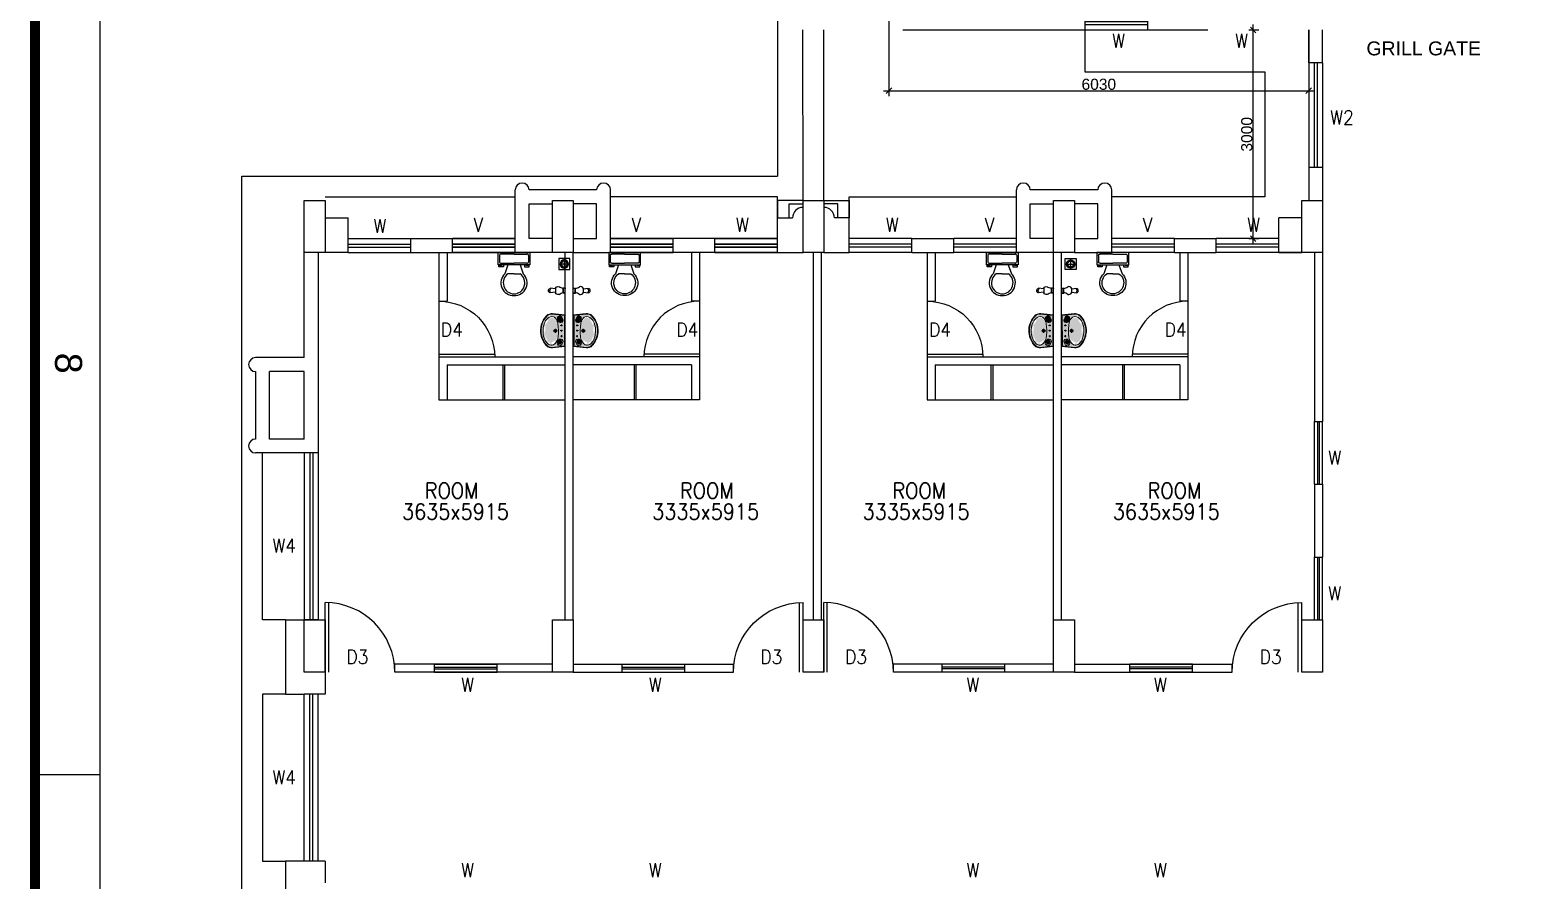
# Model space of a CAD drawing. Extents: x 10161149 to 10263331, y -3696053 to -3547728.
# Drawn here: x 10161149 to 10182658, y -3648082 to -3635863 of the extents above; entities that cross this region are included whole.
import ezdxf
from ezdxf.enums import TextEntityAlignment as Align

# ---------------------------------------------------------------- set-up
doc = ezdxf.new("R2010")
doc.units = 0
doc.header["$MEASUREMENT"] = 0
doc.header["$PDMODE"] = 35
doc.linetypes.add('DASHED', pattern=[0.75, 0.5, -0.25])
doc.layers.get('0').update_dxf_attribs({"linetype": 'CONTINUOUS'})
doc.layers.get('Defpoints').update_dxf_attribs({"linetype": 'CONTINUOUS'})
for name, color, linetype in [('25', 6, 'CONTINUOUS'), ('5', 3, 'CONTINUOUS'), ('COL', 2, 'CONTINUOUS'), ('DAS', 1, 'DASHED'), ('DIM', 8, 'CONTINUOUS'), ('dim1', 5, 'CONTINUOUS'), ('DOOR', 31, 'CONTINUOUS'), ('EWC', 5, 'CONTINUOUS'), ('Exi. Walls', 170, 'CONTINUOUS'), ('floor trap', 9, 'CONTINUOUS'), ('Furn-Hat', 145, 'CONTINUOUS'), ('tap', 8, 'CONTINUOUS'), ('TITLE', 7, 'CONTINUOUS'), ('Toi-Euip', 8, 'CONTINUOUS'), ('TXW', 6, 'CONTINUOUS'), ('Window', 4, 'CONTINUOUS')]:
    doc.layers.add(name, color=color, linetype=linetype)
doc.layers.add('toi-fix', color=46, linetype='CONTINUOUS', lineweight=18)
doc.styles.add('ARIAL', font='arial.ttf', dxfattribs={"width": 0.75})
doc.styles.add('ROMANS', font='arial.ttf')
doc.styles.get("Standard").update_dxf_attribs({"font": 'romans.shx'})
doc.dimstyles.new('int. dim', dxfattribs={"dimtxt": 160, "dimasz": 80, "dimexe": 80, "dimexo": 0, "dimgap": 10, "dimtad": 1, "dimdec": 0, "dimzin": 12, "dimdsep": 46, "dimtxsty": 'ROMANS', "dimblk": 'OBLIQUE', "dimcen": 1.5, "dimdle": 80, "dimclrd": 5, "dimclre": 5, "dimclrt": 4, "dimadec": 0, "dimazin": 0, "dimtfac": 1, "dimtdec": 0, "dimtix": 1, "dimtmove": 2, "dimatfit": 3, "dimfxl": 1, "dimtolj": 1, "dimtzin": 0, "dimlwd": -1, "dimlwe": -1, "dimarcsym": 0})

# ---------------------------------------------------------------- blocks, each defined once
blk = doc.blocks.new('_Oblique')
at = {"color": 0, "linetype": 'ByBlock', "lineweight": -2}
blk.add_line((-0.5, -0.5), (0.5, 0.5), dxfattribs=at)
blk = doc.blocks.new('*D67')
at = {"layer": 'Defpoints', "color": 0, "lineweight": -3, "transparency": 16777216}
for p in [(10178659, -3635863), (10178724, -3635863), (10178659, -3638863)]:
    blk.add_point(p, dxfattribs=at)
at = {"layer": 'dim1', "color": 5, "transparency": 16777216}
for p, q in [((10178659, -3635863), (10178804, -3635863)), ((10178724, -3638943), (10178724, -3635783)), ((10178659, -3638863), (10178804, -3638863))]:
    blk.add_line(p, q, dxfattribs=at)
at = {"layer": 'dim1', "color": 5, "transparency": 16777216, "xscale": 80, "yscale": 80, "zscale": 80}
for p, rotation in [((10178724, -3635863), 90), ((10178724, -3638863), 270)]:
    blk.add_blockref('_Oblique', p, dxfattribs=dict(at, rotation=rotation))
at = {"layer": 'dim1', "color": 4, "transparency": 16777216, "insert": (10178632, -3637363), "char_height": 160, "attachment_point": 5, "rotation": 90, "style": 'ROMANS'}
blk.add_mtext('\\A1;3000', dxfattribs=at)
blk = doc.blocks.new('WINP')
at = {"layer": 'Window'}
for p, q in [((0, 0), (0, 1)), ((0, 1), (1, 1)), ((1, 0), (1, 1)), ((0, 0.6), (1, 0.6)), ((0, 0.4), (1, 0.4)), ((0, 0), (1, 0))]:
    blk.add_line(p, q, dxfattribs=at)
blk = doc.blocks.new('*D69')
at = {"layer": 'Defpoints', "color": 0, "lineweight": -3, "transparency": 16777216}
for p in [(10173491, -3635233), (10179521, -3635863), (10179521, -3636736)]:
    blk.add_point(p, dxfattribs=at)
at = {"layer": 'dim1', "color": 5, "transparency": 16777216}
for p, q in [((10173491, -3635233), (10173491, -3636816)), ((10179521, -3635863), (10179521, -3636816)), ((10173411, -3636736), (10179601, -3636736))]:
    blk.add_line(p, q, dxfattribs=at)
at = {"layer": 'dim1', "color": 5, "transparency": 16777216, "xscale": 80, "yscale": 80, "zscale": 80, "rotation": 180}
blk.add_blockref('_Oblique', (10173491, -3636736), dxfattribs=at)
at = {"layer": 'dim1', "color": 5, "transparency": 16777216, "xscale": 80, "yscale": 80, "zscale": 80}
blk.add_blockref('_Oblique', (10179521, -3636736), dxfattribs=at)
at = {"layer": 'dim1', "color": 4, "transparency": 16777216, "insert": (10176506, -3636645), "char_height": 160, "attachment_point": 5, "style": 'ROMANS'}
blk.add_mtext('\\A1;6030', dxfattribs=at)
blk = doc.blocks.new('DOORP')
at = {"layer": 'DOOR'}
for p, q in [((0, 0), (0, 1)), ((0.05, 0), (0.05, 0.999))]:
    blk.add_line(p, q, dxfattribs=at)
at = {"layer": 'DOOR', "color": 145}
blk.add_arc((0, 0), 1, 0, 90, dxfattribs=at)
blk = doc.blocks.new('A$C70ED7303')
at = {"layer": 'EWC', "color": 11}
for p, q in [((0, 0), (229, 0)), ((229, 0), (229, -174)), ((-229, 0), (0, 0)), ((-229, -174), (-229, 0)), ((229, -174), (-229, -174)), ((-218, -207), (-218, -185)), ((-218, -185), (-174, -185)), ((-153, -207), (-218, -207)), ((-207, -44), (-207, -131)), ((0, -22), (-185, -22)), ((-185, -153), (0, -153)), ((-174, -185), (-174, -174)), ((-153, -174), (-153, -207)), ((-87, -174), (-131, -305)), ((0, -22), (185, -22)), ((185, -153), (0, -153)), ((87, -174), (131, -305)), ((153, -174), (153, -207)), ((153, -207), (218, -207)), ((174, -185), (174, -174)), ((218, -185), (174, -185)), ((207, -44), (207, -131)), ((218, -207), (218, -185)), ((0, -305), (-87, -305)), ((0, -305), (87, -305))]:
    blk.add_line(p, q, dxfattribs=at)
for centre, major_axis, start_param, end_param in [((-188, -41), (13.6, -13.6), 2.214297, 4.068888), ((-188, -134), (-13.6, -13.6), 5.35589, 7.21048), ((188, -41), (13.6, -13.6), 0.643501, 2.498091), ((188, -134), (-13.6, -13.6), 0.643501, 2.498091), ((-7, -436), (-128, -128), 4.686239, 7.105146), ((5, -435), (-113, -113), 4.541602, 7.039318), ((7, -436), (56, -172), -0.351019, 2.067888), ((-5, -435), (-113, -113), 0.814663, 3.31238)]:
    blk.add_ellipse(centre, major_axis=major_axis, ratio=1, start_param=start_param, end_param=end_param, dxfattribs=at)
blk = doc.blocks.new('A$C0B5D0E53')
at = {"layer": 'tap', "color": 7}
for p, q in [((0, 11), (0, 47)), ((0, 47), (15, 47)), ((0, 11), (12, 11)), ((1, 45), (12, 45)), ((1, 12), (12, 12)), ((12, 11), (12, 47)), ((12, 11), (15, 11)), ((15, 11), (15, 47)), ((70, 41), (110, 45)), ((70, 45), (70, 12)), ((70, 16), (110, 12))]:
    blk.add_line(p, q, dxfattribs=at)
for centre, radius, start, end in [((3, 43), 2.66, 117.11, 161.7293), ((3, 14), 2.66, 198.2707, 242.89), ((8, 99), 56.2, 277.358, 310.4214), ((8, -42), 56.2, 49.5786, 82.642), ((52, 37), 20.8, 24.7259, 109.7544), ((52, 21), 20.8, 250.2456, 335.2741), ((94, 28), 17.7, 301.8025, 58.5186), ((103, 28), 17.7, 293.45, 66.55)]:
    blk.add_arc(centre, radius, start, end, dxfattribs=at)
blk = doc.blocks.new('FT')
at = {"layer": 'floor trap', "color": 7}
for p, q in [((0, 40), (10, 40)), ((16, 40), (64, 40)), ((40, 16), (40, 64)), ((70, 40), (80, 40))]:
    blk.add_line(p, q, dxfattribs=at)
at = {"layer": 'floor trap', "color": 7, "ltscale": 100}
blk.add_lwpolyline([(80, 0), (0, 0), (0, 80), (80, 80)], close=True, dxfattribs=at)
at = {"layer": 'floor trap', "color": 7}
for radius in [30, 23.7, 21.9]:
    blk.add_circle((40, 40), radius, dxfattribs=at)
blk = doc.blocks.new('2')
at = {"layer": 'Furn-Hat'}
h = blk.add_hatch(color=200, dxfattribs=at)
h.set_gradient(color1=(176, 43, 238), color2=(222, 165, 248), one_color=1, tint=0.81, name='SPHERICAL')
edge = h.paths.add_edge_path()
edge.add_ellipse((0.83, 2.39), major_axis=(0, 2.74), ratio=1, start_angle=253.1333, end_angle=282.8458)
edge.add_ellipse((0.66, 2.28), major_axis=(0, 2.87), ratio=1, start_angle=226.9131, end_angle=256.353, ccw=False)
edge.add_ellipse((1.97, 1.03), major_axis=(0, 1.06), ratio=1, start_angle=191.403, end_angle=227.6151, ccw=False)
edge.add_ellipse((1.95, 0.79), major_axis=(-0.001, 0.832), ratio=1, start_angle=172.9435, end_angle=196.7003, ccw=False)
edge.add_line((1.85, -0.04), (0, 0.17))
edge.add_ellipse((-0.15, 0.37), major_axis=(0, 0.247), ratio=1, start_angle=216.2128, end_angle=239.0995)
edge.add_line((0.07, 0.24), (1.91, 0.03))
edge.add_ellipse((1.98, 0.81), major_axis=(0, 0.781), ratio=1, start_angle=174.8376, end_angle=213.1867)
edge.add_ellipse((1.82, 1.24), major_axis=(0, 1.23), ratio=1, start_angle=208.7339, end_angle=238.1069)
edge.add_ellipse((1.35, 1.89), major_axis=(0, 2), ratio=1, start_angle=229.2631, end_angle=252.9591)
edge.add_ellipse((0.45, 2.43), major_axis=(0, 3.03), ratio=1, start_angle=248.1478, end_angle=293.8025)
edge.add_ellipse((0.67, 2.61), major_axis=(0, 2.75), ratio=1, start_angle=292.3386, end_angle=313.7886)
edge.add_ellipse((1.96, 3.88), major_axis=(0.001, 0.944), ratio=1, start_angle=311.9795, end_angle=362.8452)
edge.add_line((1.91, 4.83), (0.06, 4.62))
edge.add_ellipse((-0.22, 4.44), major_axis=(0, 0.335), ratio=1, start_angle=301.9908, end_angle=318.3316)
edge.add_line((0, 4.69), (1.85, 4.9))
edge.add_ellipse((1.98, 3.91), major_axis=(0, 0.995), ratio=1, start_angle=311.3713, end_angle=367.5939, ccw=False)
edge.add_ellipse((0.6, 2.54), major_axis=(0, 2.94), ratio=1, start_angle=278.9603, end_angle=313.5987, ccw=False)
h = blk.add_hatch(color=200, dxfattribs=at)
h.set_gradient(color1=(176, 43, 238), color2=(222, 165, 248), one_color=1, tint=0.81, name='INVCYLINDER')
edge = h.paths.add_edge_path()
edge.add_ellipse((-0.15, 0.37), major_axis=(0, 0.247), ratio=1, start_angle=239.0995, end_angle=258.8462, ccw=False)
edge.add_line((0.07, 0.24), (0, 0.25))
edge.add_line((0, 0.25), (0, 4.61))
edge.add_line((0, 4.61), (0.06, 4.62))
edge.add_ellipse((-0.22, 4.44), major_axis=(0, 0.335), ratio=1, start_angle=279.6212, end_angle=301.9908, ccw=False)
edge.add_line((0.11, 4.5), (0.1, 0.32))
h = blk.add_hatch(color=201, dxfattribs=at)
h.set_gradient(color1=(213, 142, 246), color2=(222, 165, 248), one_color=1, tint=0.81, name='SPHERICAL')
edge = h.paths.add_edge_path()
edge.add_ellipse((-0.22, 4.44), major_axis=(0, 0.335), ratio=1, start_angle=279.6212, end_angle=301.9908)
edge.add_line((0.06, 4.62), (1.91, 4.83))
edge.add_ellipse((1.96, 3.88), major_axis=(0.001, 0.944), ratio=1, start_angle=311.9795, end_angle=362.8452, ccw=False)
edge.add_ellipse((0.67, 2.61), major_axis=(0, 2.75), ratio=1, start_angle=292.3386, end_angle=313.7886, ccw=False)
edge.add_ellipse((0.45, 2.43), major_axis=(0, 3.03), ratio=1, start_angle=248.1478, end_angle=293.8025, ccw=False)
edge.add_ellipse((1.35, 1.89), major_axis=(0, 2), ratio=1, start_angle=229.2631, end_angle=252.9591, ccw=False)
edge.add_ellipse((1.82, 1.24), major_axis=(0, 1.23), ratio=1, start_angle=208.7339, end_angle=238.1069, ccw=False)
edge.add_ellipse((1.98, 0.81), major_axis=(0, 0.781), ratio=1, start_angle=174.8376, end_angle=213.1867, ccw=False)
edge.add_line((1.91, 0.03), (0.07, 0.24))
edge.add_ellipse((-0.15, 0.37), major_axis=(0, 0.247), ratio=1, start_angle=239.0995, end_angle=258.8462)
edge.add_line((0.1, 0.32), (0.11, 4.5))
edge = h.paths.add_edge_path(flags=16)
edge.add_ellipse((0.54, 1.68), major_axis=(0.0002, 0.0643), ratio=1, start_angle=0, end_angle=360, ccw=False)
edge = h.paths.add_edge_path(flags=16)
edge.add_ellipse((0.75, 0.77), major_axis=(0.001, 0.492), ratio=1, start_angle=372.9151, end_angle=415.0496)
edge.add_ellipse((0.66, 0.93), major_axis=(0, 0.34), ratio=1, start_angle=68.6534, end_angle=118.0903)
edge.add_ellipse((1.55, 1.19), major_axis=(0, 1.26), ratio=1, start_angle=109.4436, end_angle=129.259)
edge.add_ellipse((0.76, 0.48), major_axis=(0, 0.207), ratio=1, start_angle=116.7852, end_angle=207.4853)
edge.add_ellipse((0.68, 0.84), major_axis=(0.003, 0.569), ratio=1, start_angle=198.6155, end_angle=235.2982)
edge.add_ellipse((1.01, 0.63), major_axis=(0, 0.179), ratio=1, start_angle=230.4595, end_angle=309.5311)
edge.add_arc((1.2, 0.8), 0.086, 143.8926, 223.9597, ccw=False)
edge.add_arc((1.21, 0.82), 0.0872, 59.6713, 155.4896, ccw=False)
edge.add_ellipse((2.73, 1.67), major_axis=(0, 1.67), ratio=1, start_angle=108.7156, end_angle=120.4399)
edge.add_ellipse((2.03, 1.15), major_axis=(0, 0.801), ratio=1, start_angle=113.6541, end_angle=156.3424)
edge.add_ellipse((1.91, 1.34), major_axis=(0, 0.947), ratio=1, start_angle=167.3152, end_angle=194.3844)
edge.add_ellipse((1.73, 1.61), major_axis=(0, 1.26), ratio=1, start_angle=199.4142, end_angle=242.3113)
edge.add_ellipse((0.73, 2.3), major_axis=(0, 2.47), ratio=1, start_angle=238.946, end_angle=269.4836)
edge.add_ellipse((0.23, 2.48), major_axis=(0, 2.98), ratio=1, start_angle=266.1625, end_angle=294.5971)
edge.add_ellipse((1.64, 3.2), major_axis=(0, 1.4), ratio=1, start_angle=291.6011, end_angle=328.054)
edge.add_ellipse((2, 3.79), major_axis=(0, 0.709), ratio=1, start_angle=327.5861, end_angle=383.2162)
edge.add_ellipse((2.18, 3.44), major_axis=(0, 1.1), ratio=1, start_angle=384.9893, end_angle=432.0066)
edge.add_arc((1.21, 4.06), 0.0773, 202.0693, 284.8477, ccw=False)
edge.add_arc((1.2, 4.08), 0.086, 136.0403, 216.1074, ccw=False)
edge.add_ellipse((1.01, 4.25), major_axis=(0, 0.179), ratio=1, start_angle=230.4689, end_angle=309.5405)
edge.add_ellipse((0.68, 4.04), major_axis=(-0.003, 0.569), ratio=1, start_angle=304.7018, end_angle=341.3845)
edge.add_ellipse((0.76, 4.4), major_axis=(0, 0.207), ratio=1, start_angle=332.4116, end_angle=423.1117)
edge.add_ellipse((1.55, 3.69), major_axis=(0.01, 1.26), ratio=1, start_angle=411.1189, end_angle=430.9342)
edge.add_ellipse((0.66, 3.95), major_axis=(0, 0.34), ratio=1, start_angle=61.9097, end_angle=111.3466)
edge.add_ellipse((0.75, 4.11), major_axis=(0.003, 0.492), ratio=1, start_angle=125.3669, end_angle=167.5014)
edge.add_ellipse((0.73, 3.94), major_axis=(0, 0.319), ratio=1, start_angle=163.9108, end_angle=209.8663)
edge.add_ellipse((1.14, 3.59), major_axis=(-0.002, 0.268), ratio=1, start_angle=387.9183, end_angle=433.2607, ccw=False)
edge.add_ellipse((1.07, 3.77), major_axis=(0, 0.0739), ratio=1, start_angle=281.3136, end_angle=401.6955, ccw=False)
edge.add_ellipse((2.18, 3.44), major_axis=(0, 1.1), ratio=1, start_angle=432.0066, end_angle=441.9912)
edge.add_ellipse((3.97, 2.89), major_axis=(0, 2.96), ratio=1, start_angle=436.108, end_angle=445.7027)
edge.add_ellipse((8.3, 2.4), major_axis=(0, 7.32), ratio=1, start_angle=444.4585, end_angle=449.7636)
edge.add_ellipse((8.98, 2.78), major_axis=(0.01, 8.01), ratio=1, start_angle=92.5395, end_angle=98.8367)
edge.add_ellipse((2.73, 1.67), major_axis=(0, 1.67), ratio=1, start_angle=94.0582, end_angle=108.7156)
edge.add_ellipse((1.07, 1.13), major_axis=(-0.0003, 0.0855), ratio=1, start_angle=142.4726, end_angle=276.6239, ccw=False)
edge.add_ellipse((1.14, 1.3), major_axis=(0.002, 0.268), ratio=1, start_angle=106.7393, end_angle=152.0817, ccw=False)
edge.add_ellipse((0.73, 0.94), major_axis=(-0.001, 0.319), ratio=1, start_angle=329.9021, end_angle=375.8576)
edge = h.paths.add_edge_path(flags=16)
edge.add_ellipse((0.54, 2.42), major_axis=(0.0008, 0.0643), ratio=1, start_angle=0, end_angle=360, ccw=False)
edge = h.paths.add_edge_path(flags=0)
edge.add_ellipse((1.43, 2.44), major_axis=(0, 0.216), ratio=1, start_angle=0, end_angle=360, ccw=False)
edge = h.paths.add_edge_path(flags=0)
edge.add_ellipse((1.43, 2.44), major_axis=(-0.001, 0.155), ratio=1, start_angle=0, end_angle=360, ccw=False)
edge = h.paths.add_edge_path(flags=0)
edge.add_ellipse((1.43, 2.44), major_axis=(0, 0.109), ratio=1, start_angle=0, end_angle=360, ccw=False)
edge = h.paths.add_edge_path(flags=16)
edge.add_ellipse((0.54, 3.22), major_axis=(0.0002, 0.0643), ratio=1, start_angle=0, end_angle=360, ccw=False)
h = blk.add_hatch(color=254, dxfattribs=at)
h.set_gradient(color1=(234, 198, 250), color2=(223, 166, 247), one_color=1, tint=0.81, name='SPHERICAL')
edge = h.paths.add_edge_path()
edge.add_ellipse((1.07, 3.77), major_axis=(0, 0.0739), ratio=1, start_angle=281.3136, end_angle=401.6955)
edge.add_ellipse((1.14, 3.59), major_axis=(-0.002, 0.268), ratio=1, start_angle=387.9183, end_angle=433.2607)
edge.add_ellipse((0.73, 3.94), major_axis=(0, 0.319), ratio=1, start_angle=163.9108, end_angle=209.8663, ccw=False)
edge.add_ellipse((0.75, 4.11), major_axis=(0.003, 0.492), ratio=1, start_angle=125.3669, end_angle=167.5014, ccw=False)
edge.add_ellipse((0.66, 3.95), major_axis=(0, 0.34), ratio=1, start_angle=61.9097, end_angle=111.3466, ccw=False)
edge.add_ellipse((1.55, 3.69), major_axis=(0.01, 1.26), ratio=1, start_angle=411.1189, end_angle=430.9342, ccw=False)
edge.add_ellipse((0.76, 4.4), major_axis=(0, 0.207), ratio=1, start_angle=332.4116, end_angle=423.1117, ccw=False)
edge.add_ellipse((0.68, 4.04), major_axis=(-0.003, 0.569), ratio=1, start_angle=304.7018, end_angle=341.3845, ccw=False)
edge.add_ellipse((1.01, 4.25), major_axis=(0, 0.179), ratio=1, start_angle=230.4689, end_angle=309.5405, ccw=False)
edge.add_arc((1.2, 4.08), 0.086, 136.0403, 216.1074)
edge.add_arc((1.21, 4.06), 0.0773, 202.0693, 284.8477)
edge.add_ellipse((2.18, 3.44), major_axis=(0, 1.1), ratio=1, start_angle=384.9893, end_angle=432.0066)
h = blk.add_hatch(color=254, dxfattribs=at)
h.set_gradient(color1=(234, 198, 250), color2=(223, 166, 247), one_color=1, tint=0.81, name='SPHERICAL')
edge = h.paths.add_edge_path()
edge.add_ellipse((1.64, 3.2), major_axis=(0, 1.4), ratio=1, start_angle=291.6011, end_angle=328.054)
edge.add_ellipse((0.23, 2.48), major_axis=(0, 2.98), ratio=1, start_angle=266.1625, end_angle=294.5971, ccw=False)
edge.add_ellipse((0.73, 2.3), major_axis=(0, 2.47), ratio=1, start_angle=238.946, end_angle=269.4836, ccw=False)
edge.add_ellipse((1.73, 1.61), major_axis=(0, 1.26), ratio=1, start_angle=199.4142, end_angle=242.3113, ccw=False)
edge.add_ellipse((1.91, 1.34), major_axis=(0, 0.947), ratio=1, start_angle=167.3152, end_angle=194.3844, ccw=False)
edge.add_ellipse((2.03, 1.15), major_axis=(0, 0.801), ratio=1, start_angle=113.6541, end_angle=156.3424, ccw=False)
edge.add_ellipse((2.73, 1.67), major_axis=(0, 1.67), ratio=1, start_angle=94.0582, end_angle=120.4399, ccw=False)
edge.add_ellipse((8.98, 2.78), major_axis=(0.01, 8.01), ratio=1, start_angle=92.5395, end_angle=98.8367, ccw=False)
edge.add_ellipse((8.3, 2.4), major_axis=(0, 7.32), ratio=1, start_angle=444.4585, end_angle=449.7636, ccw=False)
edge.add_ellipse((3.97, 2.89), major_axis=(0, 2.96), ratio=1, start_angle=436.108, end_angle=445.7027, ccw=False)
edge.add_ellipse((2.18, 3.44), major_axis=(0, 1.1), ratio=1, start_angle=384.9893, end_angle=441.9912, ccw=False)
edge.add_ellipse((2, 3.79), major_axis=(0, 0.709), ratio=1, start_angle=327.5861, end_angle=383.2162, ccw=False)
edge = h.paths.add_edge_path(flags=16)
edge.add_ellipse((1.43, 2.44), major_axis=(0, 0.216), ratio=1, start_angle=0, end_angle=360, ccw=False)
edge = h.paths.add_edge_path(flags=0)
edge.add_ellipse((1.43, 2.44), major_axis=(-0.001, 0.155), ratio=1, start_angle=0, end_angle=360, ccw=False)
edge = h.paths.add_edge_path(flags=0)
edge.add_ellipse((1.43, 2.44), major_axis=(0, 0.109), ratio=1, start_angle=0, end_angle=360, ccw=False)
h = blk.add_hatch(color=254, dxfattribs=at)
h.set_gradient(color1=(234, 198, 250), color2=(223, 166, 247), one_color=1, tint=0.81, name='SPHERICAL')
edge = h.paths.add_edge_path()
edge.add_ellipse((1.55, 1.19), major_axis=(0, 1.26), ratio=1, start_angle=109.4436, end_angle=129.259)
edge.add_ellipse((0.76, 0.48), major_axis=(0, 0.207), ratio=1, start_angle=116.7852, end_angle=207.4853)
edge.add_ellipse((0.68, 0.84), major_axis=(0.003, 0.569), ratio=1, start_angle=198.6155, end_angle=235.2982)
edge.add_ellipse((1.01, 0.63), major_axis=(0, 0.179), ratio=1, start_angle=230.4595, end_angle=309.5311)
edge.add_arc((1.2, 0.8), 0.086, 143.8926, 223.9597, ccw=False)
edge.add_arc((1.21, 0.82), 0.0872, 59.6713, 155.4896, ccw=False)
edge.add_ellipse((2.73, 1.67), major_axis=(0, 1.67), ratio=1, start_angle=108.7156, end_angle=120.4399, ccw=False)
edge.add_ellipse((1.07, 1.13), major_axis=(-0.0003, 0.0855), ratio=1, start_angle=142.4726, end_angle=276.6239, ccw=False)
edge.add_ellipse((1.14, 1.3), major_axis=(0.002, 0.268), ratio=1, start_angle=106.7393, end_angle=152.0817, ccw=False)
edge.add_ellipse((0.73, 0.94), major_axis=(-0.001, 0.319), ratio=1, start_angle=329.9021, end_angle=375.8576)
edge.add_ellipse((0.75, 0.77), major_axis=(0.001, 0.492), ratio=1, start_angle=372.9151, end_angle=415.0496)
edge.add_ellipse((0.66, 0.93), major_axis=(0, 0.34), ratio=1, start_angle=68.6534, end_angle=118.0903)
at = {"layer": 'toi-fix', "color": 7}
for p, q in [((0, 4.69), (1.85, 4.9)), ((0, 4.61), (1.91, 4.83)), ((0, 0.17), (0, 4.69)), ((0.1, 0.32), (0.11, 4.5)), ((0.67, 3.22), (0.39, 3.22)), ((0.72, 2.42), (0.39, 2.42)), ((0.54, 3.34), (0.54, 3.08)), ((0.54, 2.55), (0.54, 2.28)), ((1.73, 2.44), (1.12, 2.44)), ((1.43, 2.14), (1.43, 2.74)), ((0, 0.25), (1.91, 0.03)), ((0, 0.17), (1.85, -0.04)), ((0.72, 1.68), (0.39, 1.68)), ((0.54, 1.8), (0.54, 1.54))]:
    blk.add_line(p, q, dxfattribs=at)
at = {"layer": 'toi-fix', "color": 7, "extrusion": (0, 0, -1)}
for centre, major_axis, start_param, end_param in [((-0.22, 4.44), (0, 0.335), 0.727251, 1.402875), ((1.55, 3.69), (0.01, 1.26), -1.238036, -0.892193), ((0.76, 4.4), (0, 0.207), -1.101507, 0.481509), ((0.68, 4.04), (-0.003, 0.569), 0.324902, 0.965135), ((2.18, 3.44), (0, 1.1), -1.431017, -0.436146), ((1.01, 4.25), (0, 0.179), 0.880684, 2.260744), ((2, 3.79), (0, 0.709), -0.405199, 0.56573), ((1.98, 3.91), (0, 0.995), -0.132539, 0.848731), ((1.96, 3.88), (0.001, 0.944), -0.049658, 0.838116), ((1.64, 3.2), (0, 1.4), 0.557563, 1.193786), ((0.67, 2.61), (0, 2.75), 0.806541, 1.180915), ((0.6, 2.54), (0, 2.94), 0.809856, 1.41441), ((0.66, 3.95), (0, 0.34), 4.33982, 5.202657), ((0.75, 4.11), (0.003, 0.492), 3.359735, 4.09512), ((0.54, 3.22), (0.0002, 0.0643), 3.139035, 9.42222), ((0.54, 2.42), (0.0008, 0.0643), 3.12883, 9.412015), ((0.73, 3.94), (0, 0.319), 2.620328, 3.422401), ((1.14, 3.59), (-0.002, 0.268), -1.278641, -0.487266), ((8.3, 2.4), (0, 7.32), -1.56667, -1.474079), ((8.98, 2.78), (0.01, 8.01), 4.558159, 4.668067), ((1.07, 3.77), (0, 0.0739), -0.727724, 1.373337), ((3.97, 2.89), (0, 2.96), -1.495794, -1.328336), ((1.2, 4.08), (-0.0608, 0.0608), 4.867594, 6.265028), ((1.21, 4.06), (0.0547, 0.0547), 2.097053, 3.541809), ((1.43, 2.44), (0, 0.216), 3.141254, 9.424439), ((1.43, 2.44), (-0.001, 0.155), 3.145308, 9.428493), ((1.43, 2.44), (0, 0.109), 3.142047372431534, 9.42523267961112), ((0.73, 2.3), (0, 2.47), 1.579809, 2.112792), ((0.23, 2.48), (0, 2.98), 1.141495, 1.637774), ((0.45, 2.43), (0, 3.03), 1.155365, 1.952189), ((0.83, 2.39), (0, 2.74), 1.346594, 1.865175), ((-0.15, 0.37), (0, 0.247), 1.765467, 2.50956), ((0.66, 0.93), (0, 0.34), 4.222121, 5.084958), ((0.75, 0.77), (0.001, 0.492), -0.960797, -0.225412), ((1.55, 1.19), (0, 1.26), 4.027191, 4.373034), ((0.54, 1.68), (0.0002, 0.0643), 3.139035, 9.42222), ((0.76, 0.48), (0, 0.207), 2.661884, 4.2449), ((0.73, 0.94), (-0.001, 0.319), -0.276767, 0.525307), ((0.68, 0.84), (0.003, 0.569), 2.176458, 2.816691), ((1.14, 1.3), (0.002, 0.268), 3.628858, 4.420234), ((1.07, 1.13), (-0.0003, 0.0855), 1.455188, 3.796569), ((2.73, 1.67), (0, 1.67), 4.181112, 4.641559), ((1.2, 0.8), (-0.0608, 0.0608), 4.730546, 6.12798), ((1.21, 0.82), (0.0617, 0.0617), 4.354779, 6.027124), ((1.01, 0.63), (0, 0.179), 0.880848, 2.260908), ((2.03, 1.15), (0, 0.801), 3.554495, 4.299548), ((1.91, 1.34), (0, 0.947), 2.890537, 3.362984), ((1.98, 0.81), (0, 0.781), 2.562376, 3.231693), ((1.73, 1.61), (0, 1.26), 2.054055, 2.802751), ((1.97, 1.03), (0, 1.06), 2.310552, 2.942572), ((1.82, 1.24), (0, 1.23), 2.127435, 2.640092), ((0.66, 2.28), (0, 2.87), 1.808981, 2.322804), ((1.35, 1.89), (0, 2), 1.868215, 2.281789), ((1.95, 0.79), (-0.001, 0.832), 2.850118, 3.264751)]:
    blk.add_ellipse(centre, major_axis=major_axis, ratio=1, start_param=start_param, end_param=end_param, dxfattribs=at)
blk = doc.blocks.new('A$C66962185')
at = {"layer": 'TITLE'}
blk.add_line((360.704, -141176.034), (2.142, -141176.034), dxfattribs=at)
at = {"layer": 'TITLE', "color": 0}
blk.add_line((241.949, -141178.329), (241.949, -141176.034), dxfattribs=at)
at = {"layer": 'TITLE', "color": 7, "const_width": 0.355}
blk.add_lwpolyline([(363, -140928.365), (363, -141178.329), (0, -141178.329), (0, -140928.365)], close=True, dxfattribs=at)
at = {"layer": 'TITLE', "color": 0, "style": 'ROMANS'}
blk.add_text('8', height=0.952, dxfattribs=at).set_placement((227.463, -141177.147), align=Align.MIDDLE)

msp = doc.modelspace()

# ---------------------------------------------------------------- linework, layer by layer
at = {"layer": '25'}
for p, q in [((10167026, -3639763), (10167026, -3640563)), ((10170771, -3639763), (10170771, -3640563)), ((10174041, -3639763), (10174041, -3640563)), ((10177786, -3639763), (10177786, -3640563)), ((10167941, -3640678), (10167941, -3641178)), ((10167966, -3640678), (10167966, -3641178)), ((10169831, -3640678), (10169831, -3641178)), ((10169856, -3640678), (10169856, -3641178)), ((10174956, -3640678), (10174956, -3641178)), ((10174981, -3640678), (10174981, -3641178)), ((10176846, -3640678), (10176846, -3641178)), ((10176871, -3640678), (10176871, -3641178)), ((10167141, -3641178), (10168841, -3641178)), ((10170656, -3641178), (10168956, -3641178)), ((10174156, -3641178), (10175856, -3641178)), ((10177671, -3641178), (10175971, -3641178))]:
    msp.add_line(p, q, dxfattribs=at)
for points in [[(10172256, -3638313), (10171891, -3638313), (10171891, -3638563)], [(10172556, -3638313), (10172921, -3638313), (10172921, -3638563)]]:
    msp.add_lwpolyline(points, dxfattribs=at)
at = {"layer": 'COL', "color": 2}
for points in [[(10165091, -3639063), (10165091, -3638313), (10165391, -3638313), (10165391, -3639063)], [(10168656, -3639063), (10168656, -3638313), (10168956, -3638313), (10168956, -3639063)], [(10172256, -3639063), (10172256, -3638313), (10172556, -3638313), (10172556, -3639063)], [(10175856, -3639063), (10175856, -3638313), (10176156, -3638313), (10176156, -3639063)], [(10179421, -3639063), (10179421, -3638313), (10179721, -3638313), (10179721, -3639063)], [(10165091, -3645093), (10165091, -3644343), (10165391, -3644343), (10165391, -3645093)], [(10168656, -3645093), (10168656, -3644343), (10168956, -3644343), (10168956, -3645093)], [(10172256, -3645093), (10172256, -3644343), (10172556, -3644343), (10172556, -3645093)], [(10175856, -3645093), (10175856, -3644343), (10176156, -3644343), (10176156, -3645093)], [(10179421, -3645093), (10179421, -3644343), (10179721, -3644343), (10179721, -3645093)]]:
    msp.add_lwpolyline(points, close=True, dxfattribs=at)
at = {"layer": 'DAS', "linetype": 'Continuous'}
for p, q in [((10171891, -3635563), (10171891, -3637963)), ((10172256, -3638313), (10172253.9, -3635863)), ((10172556, -3638313), (10172556, -3635863)), ((10176306, -3635863), (10176306, -3636463)), ((10176306, -3636463), (10178891, -3636463)), ((10178891, -3636463), (10178891, -3638263)), ((10164191, -3655253), (10164191, -3637963)), ((10164191, -3637963), (10171891, -3637963)), ((10165391, -3638263), (10168121, -3638263)), ((10164491, -3644343), (10164491, -3641943)), ((10164821, -3644343), (10164491, -3644343)), ((10164821, -3645408), (10164491, -3645408))]:
    msp.add_line(p, q, dxfattribs=at)
for points in [[(10171891, -3638593), (10171891, -3638263), (10169491, -3638263)], [(10172921, -3638593), (10172921, -3638263), (10175321, -3638263)], [(10178891, -3638263), (10176691, -3638263)], [(10164491, -3645408), (10164491, -3647808), (10164821, -3647808)]]:
    msp.add_lwpolyline(points, dxfattribs=at)
at = {"layer": 'dim1'}
for points in [[(10172056, -3638563), (10172056, -3638363), (10172256, -3638363)], [(10172756, -3638563), (10172756, -3638363), (10172556, -3638363)]]:
    msp.add_lwpolyline(points, dxfattribs=at)
at = {"layer": 'Exi. Walls'}
for p, q in [((10173691, -3635863), (10176306, -3635863)), ((10177206, -3635863), (10178071, -3635863)), ((10179521, -3636338), (10179521, -3635863)), ((10179721, -3636338), (10179721, -3635863)), ((10179521, -3637838), (10179521, -3638313)), ((10179721, -3637838), (10179721, -3638313)), ((10168121, -3638863), (10168121, -3638163)), ((10169291, -3638163), (10168321, -3638163)), ((10169491, -3638863), (10169491, -3638163)), ((10175321, -3638863), (10175321, -3638163)), ((10176491, -3638163), (10175521, -3638163)), ((10176691, -3638863), (10176691, -3638163)), ((10168321, -3638363), (10168656, -3638363)), ((10168321, -3638863), (10168321, -3638363)), ((10169291, -3638363), (10168956, -3638363)), ((10169291, -3638863), (10169291, -3638363)), ((10175521, -3638363), (10175856, -3638363)), ((10175521, -3638863), (10175521, -3638363)), ((10176491, -3638363), (10176156, -3638363)), ((10176491, -3638863), (10176491, -3638363)), ((10165391, -3638563), (10165721, -3638563)), ((10165721, -3638863), (10165721, -3638563)), ((10171891, -3638563), (10172106, -3638563)), ((10171891, -3638863), (10171891, -3638563)), ((10171891, -3638863), (10171891, -3638563)), ((10172921, -3638563), (10172706, -3638563)), ((10172921, -3638863), (10172921, -3638563)), ((10172921, -3638863), (10172921, -3638563)), ((10179421, -3638563), (10179091, -3638563)), ((10179091, -3638863), (10179091, -3638563)), ((10166621, -3638863), (10167221, -3638863)), ((10168656, -3638863), (10168321, -3638863)), ((10168956, -3638863), (10169291, -3638863)), ((10170991, -3638863), (10170391, -3638863)), ((10173821, -3638863), (10174421, -3638863)), ((10175856, -3638863), (10175521, -3638863)), ((10176156, -3638863), (10176491, -3638863)), ((10177591, -3638863), (10178191, -3638863)), ((10165091, -3640573), (10165091, -3639063)), ((10165291, -3639063), (10165291, -3641943)), ((10165721, -3639063), (10165391, -3639063)), ((10166621, -3639063), (10167221, -3639063)), ((10167026, -3639063), (10167026, -3639763)), ((10167141, -3639063), (10167141, -3639763)), ((10168656, -3639063), (10168121, -3639063)), ((10168841, -3644343), (10168841, -3639063)), ((10168956, -3639063), (10169491, -3639063)), ((10168956, -3644343), (10168956, -3639063)), ((10170991, -3639063), (10170391, -3639063)), ((10170656, -3639063), (10170656, -3639763)), ((10170771, -3639063), (10170771, -3639763)), ((10171891, -3639063), (10172256, -3639063)), ((10172406, -3644343), (10172406, -3639063)), ((10172521, -3644343), (10172521, -3639063)), ((10172556, -3639063), (10172921, -3639063)), ((10173821, -3639063), (10174421, -3639063)), ((10174041, -3639063), (10174041, -3639763)), ((10174156, -3639063), (10174156, -3639763)), ((10175856, -3639063), (10175321, -3639063)), ((10175856, -3644343), (10175856, -3639063)), ((10175971, -3644343), (10175971, -3639063)), ((10176156, -3639063), (10176691, -3639063)), ((10177591, -3639063), (10178191, -3639063)), ((10177671, -3639063), (10177671, -3639763)), ((10177786, -3639063), (10177786, -3639763)), ((10179091, -3639063), (10179421, -3639063)), ((10179491, -3639063), (10179091, -3639063)), ((10179606, -3639063), (10179606, -3641493)), ((10179721, -3639063), (10179721, -3641493)), ((10167026, -3639763), (10167141, -3639763)), ((10170771, -3639763), (10170656, -3639763)), ((10174041, -3639763), (10174156, -3639763)), ((10177786, -3639763), (10177671, -3639763)), ((10165091, -3640573), (10164391, -3640573)), ((10167026, -3640563), (10167026, -3641178)), ((10167026, -3640563), (10168841, -3640563)), ((10167141, -3640678), (10167141, -3641178)), ((10167141, -3640678), (10168841, -3640678)), ((10170771, -3640563), (10168956, -3640563)), ((10170656, -3640678), (10168956, -3640678)), ((10170656, -3640678), (10170656, -3641178)), ((10170771, -3640563), (10170771, -3641178)), ((10174041, -3640563), (10174041, -3641178)), ((10174041, -3640563), (10175856, -3640563)), ((10174156, -3640678), (10174156, -3641178)), ((10174156, -3640678), (10175856, -3640678)), ((10177786, -3640563), (10175971, -3640563)), ((10177671, -3640678), (10175971, -3640678)), ((10177671, -3640678), (10177671, -3641178)), ((10177786, -3640563), (10177786, -3641178)), ((10164391, -3640773), (10164391, -3641743)), ((10164591, -3641743), (10164591, -3640773)), ((10165091, -3640773), (10164591, -3640773)), ((10165091, -3641743), (10165091, -3640773)), ((10167026, -3641178), (10167141, -3641178)), ((10170771, -3641178), (10170656, -3641178)), ((10174041, -3641178), (10174156, -3641178)), ((10177786, -3641178), (10177671, -3641178)), ((10165091, -3641743), (10164591, -3641743)), ((10165091, -3641943), (10164391, -3641943)), ((10179606, -3642393), (10179606, -3643443)), ((10179721, -3642393), (10179721, -3643443)), ((10164821, -3644343), (10164821, -3645408)), ((10168656, -3644978), (10166391, -3644978)), ((10166391, -3645093), (10166391, -3644978)), ((10166391, -3644978), (10166391, -3644978)), ((10168956, -3644978), (10171256.8, -3644978)), ((10171256.8, -3645093), (10171256.8, -3644978)), ((10171256.8, -3644978), (10171256.8, -3644978)), ((10175856, -3644978), (10173555.2, -3644978)), ((10173555.2, -3645093), (10173555.2, -3644978)), ((10173555.2, -3644978), (10173555.2, -3644978)), ((10176156, -3644978), (10178421, -3644978)), ((10178421, -3645093), (10178421, -3644978)), ((10178421, -3644978), (10178421, -3644978)), ((10165391, -3645093), (10165391, -3645408)), ((10168656, -3645093), (10166391, -3645093)), ((10168956, -3645093), (10171256.8, -3645093)), ((10175856, -3645093), (10173555.2, -3645093)), ((10176156, -3645093), (10178421, -3645093)), ((10164821, -3645408), (10165091, -3645408)), ((10165391, -3645408), (10165091, -3645408)), ((10164821, -3647808), (10164821, -3648873)), ((10165391, -3647808), (10164821, -3647808)), ((10165391, -3647808), (10165391, -3648123))]:
    msp.add_line(p, q, dxfattribs=at)
msp.add_lwpolyline([(10164821, -3644343), (10165091, -3644343)], dxfattribs=at)
for centre, radius, start, end in [((10168221, -3638163), 100, 0, 180), ((10169391, -3638163), 100, 0, 180), ((10175421, -3638163), 100, 0, 180), ((10176591, -3638163), 100, 0, 180), ((10172256, -3638563), 150, 90, 180), ((10172556, -3638563), 150, 0, 90), ((10164391, -3640673), 100, 90, 270), ((10164391, -3641843), 100, 90, 270)]:
    msp.add_arc(centre, radius, start, end, dxfattribs=at)

# ---------------------------------------------------------------- block references
at = {"layer": '5'}
for name, p, xscale, yscale, zscale, rotation in [('DOORP', (10167026, -3640563), -800, 800, 800.000000000011, 270), ('DOORP', (10170771, -3640563), 800, 800, 800.000000000011, 90), ('DOORP', (10174041, -3640563), -800, 800, 800.000000000011, 270), ('DOORP', (10177786, -3640563), 800, 800, 800.000000000011, 90), ('WINP', (10179606, -3642393), -900, 115, 900.0000000000124, 270), ('WINP', (10165291, -3641943), -2400, 200, 2400.000000000034, 90), ('WINP', (10179606, -3644343), -900, 115, 900.0000000000124, 270), ('WINP', (10165291, -3647808), 2400, 200, 2400.000000000034, 90)]:
    msp.add_blockref(name, p, dxfattribs=dict(at, xscale=xscale, yscale=yscale, zscale=zscale, rotation=rotation))
for name, p, xscale, yscale, zscale in [('DOORP', (10165391, -3645093), 1000, 1000, 1000), ('DOORP', (10172256.8, -3645093), -1000, 1000, 1000), ('DOORP', (10172555.2, -3645093), 1000, 1000, 1000), ('DOORP', (10179421, -3645093), -1000, 1000, 1000), ('WINP', (10166961, -3645093), 900, 115, 900), ('WINP', (10169656, -3645093), 900, 115, 900), ('WINP', (10175156, -3645093), -900, 115, 900), ('WINP', (10177851, -3645093), -900, 115, 900)]:
    msp.add_blockref(name, p, dxfattribs=dict(at, xscale=xscale, yscale=yscale, zscale=zscale))
at = {"layer": 'DIM', "yscale": 200}
for p, xscale, zscale, rotation in [((10176306, -3635663), -900, 900.0000000000124, 180), ((10179721, -3636338), -1500, 1500.000000000021, 90)]:
    msp.add_blockref('WINP', p, dxfattribs=dict(at, xscale=xscale, zscale=zscale, rotation=rotation))
at = {"layer": 'DIM', "yscale": 200, "zscale": 900.0000000000124}
for p, xscale in [((10165721, -3639063), 900), ((10168121, -3639063), -900), ((10167221, -3639063), 900), ((10170391, -3639063), -900), ((10169491, -3639063), 900), ((10170991, -3639063), 900), ((10171891, -3639063), -900), ((10173821, -3639063), -900), ((10175321, -3639063), -900), ((10177591, -3639063), -900), ((10179091, -3639063), -900)]:
    msp.add_blockref('WINP', p, dxfattribs=dict(at, xscale=xscale))
at = {"layer": 'dim1', "yscale": 100, "zscale": 100.0000000000014, "rotation": 180}
for p, xscale in [((10168841, -3639943), 100), ((10168956, -3639943), -100), ((10175856, -3639943), 100), ((10175971, -3639943), -100)]:
    msp.add_blockref('2', p, dxfattribs=dict(at, xscale=xscale))
at = {"layer": 'TITLE', "xscale": 408.2071461423766, "yscale": 408.2071430981014, "zscale": 408.2071443180172, "rotation": 270}
msp.add_blockref('A$C66962185', (67791223.9, -3547800.9), dxfattribs=at)
at = {"layer": 'Toi-Euip', "yscale": 2, "zscale": 2}
for p, xscale, rotation in [((10168905.8, -3639147.9), -2, 90), ((10176021.2, -3639147.9), 2, 270)]:
    msp.add_blockref('FT', p, dxfattribs=dict(at, xscale=xscale, rotation=rotation))
at = {"layer": 'Toi-Euip', "ltscale": 100, "yscale": 2, "zscale": 2}
for p, xscale in [((10168841, -3639666.1), -2), ((10168956, -3639666.1), 2), ((10175856, -3639666.1), -2), ((10175971, -3639666.1), 2)]:
    msp.add_blockref('A$C0B5D0E53', p, dxfattribs=dict(at, xscale=xscale))
at = {"layer": 'toi-fix', "linetype": 'Continuous'}
for p in [(10168103.8, -3639063), (10175118.8, -3639063)]:
    msp.add_blockref('A$C70ED7303', p, dxfattribs=at)
at = {"layer": 'toi-fix', "linetype": 'Continuous', "xscale": -1}
for p in [(10169693.2, -3639063), (10176708.2, -3639063)]:
    msp.add_blockref('A$C70ED7303', p, dxfattribs=at)

# ---------------------------------------------------------------- texts
at = {"layer": 'TXW', "width": 0.9}
for s, height, p in [('W', 200, (10176697.5, -3636117.9)), ('W', 200, (10178462.5, -3636117.9)), ('W2', 200, (10179829.7, -3637220.2)), ('W', 200, (10166081.6, -3638780.8)), ('V', 200, (10167521.4, -3638764.6)), ('V', 200, (10169791.4, -3638764.6)), ('W', 200, (10171291.4, -3638764.6)), ('W', 200, (10173443.3, -3638764.6)), ('V', 200, (10174866.1, -3638764.6)), ('V', 200, (10177136.1, -3638764.6)), ('W', 200, (10178636.1, -3638764.6)), ('D4', 200, (10167051.7, -3640270.4)), ('D4', 200, (10170436.7, -3640270.4)), ('D4', 200, (10174066.7, -3640270.4)), ('D4', 200, (10177451.7, -3640270.4)), ('W', 200, (10179801.9, -3642110.7)), ('ROOM', 225, (10166822.9, -3642597.9)), ('ROOM', 225, (10170489.5, -3642597.9)), ('ROOM', 225, (10173541.5, -3642597.9)), ('ROOM', 225, (10177208, -3642597.9)), ('3635x5915', 225, (10166494.6, -3642898.5)), ('3335x5915', 225, (10170089.1, -3642898.5)), ('3335x5915', 225, (10173112.5, -3642898.5)), ('3635x5915', 225, (10176707.1, -3642898.5)), ('W4', 200, (10164631.2, -3643375.3)), ('W', 200, (10179801.9, -3644060.7)), ('D3', 200, (10165695.2, -3644973.7)), ('D3', 200, (10171642.2, -3644973.7)), ('D3', 200, (10172859.4, -3644973.7)), ('D3', 200, (10178816.8, -3644973.7)), ('W', 200, (10167343.5, -3645375.6)), ('W', 200, (10170038.5, -3645375.6)), ('W', 200, (10174602, -3645375.6)), ('W', 200, (10177297, -3645375.6)), ('W4', 200, (10164631.2, -3646705.4)), ('W', 200, (10167343.5, -3648040.4)), ('W', 200, (10170038.5, -3648040.4)), ('W', 200, (10174602, -3648040.4)), ('W', 200, (10177297, -3648040.4))]:
    msp.add_text(s, height=height, dxfattribs=at).set_placement(p)
at = {"layer": 'TXW', "style": 'ARIAL'}
msp.add_text('GRILL GATE', height=200, dxfattribs=at).set_placement((10180350.8, -3636228.4))

# ---------------------------------------------------------------- dimensions: what is measured, and where the dimension line sits
at = {"layer": 'dim1'}
dim = msp.add_linear_dim(base=(10179521, -3636736.2), p1=(10173491, -3635233), p2=(10179521, -3635863), text='6030', dimstyle='int. dim', dxfattribs=at)
dim.commit()
dim.dimension.update_dxf_attribs({"geometry": '*D69', "text_midpoint": (10176506, -3636644.5)})
dim = msp.add_linear_dim(base=(10178723.6, -3635863), p1=(10178658.5, -3638863), p2=(10178658.5, -3635863), angle=90, text='3000', dimstyle='int. dim', dxfattribs=at)
dim.commit()
dim.dimension.update_dxf_attribs({"geometry": '*D67', "text_midpoint": (10178631.9, -3637363)})

doc.saveas('drawing.dxf')
